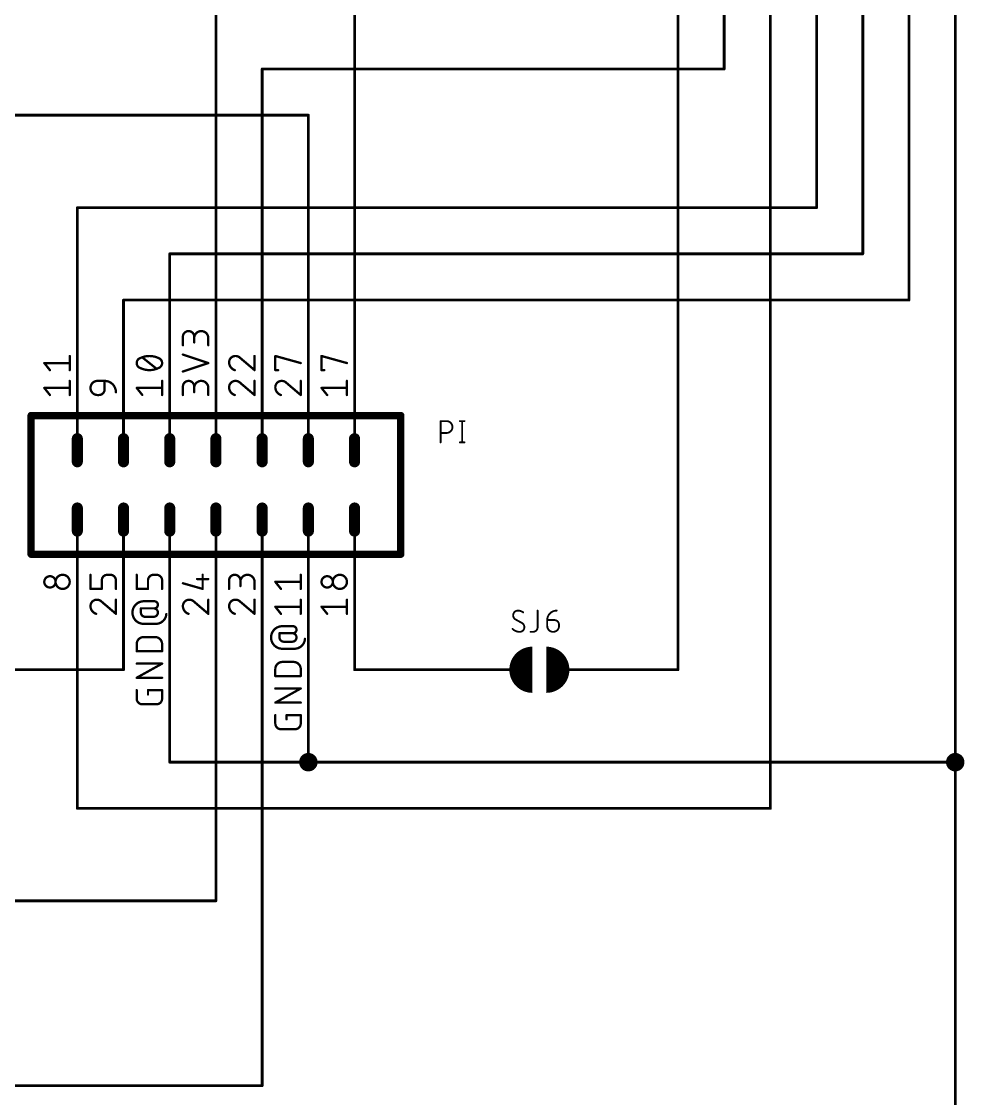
# Model space of a CAD drawing. Extents: x 0 to 264, y 0 to 180.
# Drawn here: x 146.8 to 198.6, y 60.3 to 119.4 of the extents above; entities that cross this region are included whole.
import ezdxf

# ---------------------------------------------------------------- set-up
doc = ezdxf.new("R2010")
doc.units = 0
for name, color, linetype in [('91', 122, 'CONTINUOUS'), ('94', 12, 'CONTINUOUS'), ('95', 251, 'CONTINUOUS')]:
    doc.layers.add(name, color=color, linetype=linetype)

msp = doc.modelspace()

# ---------------------------------------------------------------- linework, layer by layer
at = {"layer": '91', "const_width": 0.1524}
for points in [[(182.88, 152.4), (182.88, 83.82)], [(185.42, 149.86), (185.42, 116.84)], [(187.96, 76.2), (187.96, 147.32)], [(190.5, 109.22), (190.5, 144.78)], [(193.04, 106.68), (193.04, 142.24)], [(195.58, 104.14), (195.58, 139.7)], [(198.12, 137.16), (198.12, 78.74)], [(157.48, 129.54), (157.48, 101.6)], [(165.1, 101.6), (165.1, 121.92)], [(185.42, 116.84), (160.02, 116.84)], [(160.02, 101.6), (160.02, 116.84)], [(162.56, 114.3), (149.86, 114.3)], [(162.56, 101.6), (162.56, 114.3)], [(149.86, 109.22), (190.5, 109.22)], [(149.86, 101.6), (149.86, 109.22)], [(154.94, 106.68), (193.04, 106.68)], [(154.94, 101.6), (154.94, 106.68)], [(152.4, 104.14), (195.58, 104.14)], [(152.4, 101.6), (152.4, 104.14)], [(149.86, 86.36), (149.86, 76.2)], [(152.4, 83.82), (152.4, 86.36)], [(154.94, 86.36), (154.94, 78.74)], [(157.48, 86.36), (157.48, 71.12)], [(160.02, 86.36), (160.02, 60.96)], [(162.56, 86.36), (162.56, 78.74)], [(165.1, 86.36), (165.1, 83.82)], [(139.7, 83.82), (152.4, 83.82)], [(165.1, 83.82), (170.18, 83.82)], [(180.34, 83.82), (182.88, 83.82)], [(154.94, 78.74), (162.56, 78.74)], [(162.56, 78.74), (198.12, 78.74)], [(198.12, 78.74), (198.12, 53.34)], [(149.86, 76.2), (187.96, 76.2)], [(144.78, 71.12), (157.48, 71.12)], [(160.02, 60.96), (142.24, 60.96)]]:
    msp.add_lwpolyline(points, dxfattribs=at)
at = {"layer": '91'}
for points, const_width in [([(160.02, 116.8781, 1), (160.02, 116.8019)], 0.0762), ([(160.0581, 116.84, 1), (159.9819, 116.84)], 0.0762), ([(185.3819, 116.84, 1), (185.4581, 116.84)], 0.0762), ([(185.42, 116.8019, 1), (185.42, 116.8781)], 0.0762), ([(149.86, 114.3381, 1), (149.86, 114.2619)], 0.0762), ([(162.5981, 114.3, 1), (162.5219, 114.3)], 0.0762), ([(162.56, 114.2619, 1), (162.56, 114.3381)], 0.0762), ([(149.86, 109.2581, 1), (149.86, 109.1819)], 0.0762), ([(149.8981, 109.22, 1), (149.8219, 109.22)], 0.0762), ([(190.4619, 109.22, 1), (190.5381, 109.22)], 0.0762), ([(190.5, 109.1819, 1), (190.5, 109.2581)], 0.0762), ([(154.94, 106.7181, 1), (154.94, 106.6419)], 0.0762), ([(154.9781, 106.68, 1), (154.9019, 106.68)], 0.0762), ([(193.0019, 106.68, 1), (193.0781, 106.68)], 0.0762), ([(193.04, 106.6419, 1), (193.04, 106.7181)], 0.0762), ([(152.4, 104.1781, 1), (152.4, 104.1019)], 0.0762), ([(152.4381, 104.14, 1), (152.3619, 104.14)], 0.0762), ([(195.5419, 104.14, 1), (195.6181, 104.14)], 0.0762), ([(195.58, 104.1019, 1), (195.58, 104.1781)], 0.0762), ([(149.8219, 101.6, 1), (149.8981, 101.6)], 0.0762), ([(152.3619, 101.6, 1), (152.4381, 101.6)], 0.0762), ([(154.9019, 101.6, 1), (154.9781, 101.6)], 0.0762), ([(157.4419, 101.6, 1), (157.5181, 101.6)], 0.0762), ([(159.9819, 101.6, 1), (160.0581, 101.6)], 0.0762), ([(162.5219, 101.6, 1), (162.5981, 101.6)], 0.0762), ([(165.0619, 101.6, 1), (165.1381, 101.6)], 0.0762), ([(149.8981, 86.36, 1), (149.8219, 86.36)], 0.0762), ([(152.4381, 86.36, 1), (152.3619, 86.36)], 0.0762), ([(154.9781, 86.36, 1), (154.9019, 86.36)], 0.0762), ([(157.5181, 86.36, 1), (157.4419, 86.36)], 0.0762), ([(160.0581, 86.36, 1), (159.9819, 86.36)], 0.0762), ([(162.5981, 86.36, 1), (162.5219, 86.36)], 0.0762), ([(165.1381, 86.36, 1), (165.0619, 86.36)], 0.0762), ([(152.3619, 83.82, 1), (152.4381, 83.82)], 0.0762), ([(152.4, 83.7819, 1), (152.4, 83.8581)], 0.0762), ([(165.1, 83.8581, 1), (165.1, 83.7819)], 0.0762), ([(165.0619, 83.82, 1), (165.1381, 83.82)], 0.0762), ([(170.18, 83.7819, 1), (170.18, 83.8581)], 0.0762), ([(180.34, 83.8581, 1), (180.34, 83.7819)], 0.0762), ([(182.8419, 83.82, 1), (182.9181, 83.82)], 0.0762), ([(182.88, 83.7819, 1), (182.88, 83.8581)], 0.0762), ([(154.94, 78.7781, 1), (154.94, 78.7019)], 0.0762), ([(154.9019, 78.74, 1), (154.9781, 78.74)], 0.0762), ([(162.56, 78.486, 1), (162.56, 78.994, 1), (162.56, 78.486)], 0.508), ([(162.56, 78.7781, 1), (162.56, 78.7019)], 0.0762), ([(162.5219, 78.74, 1), (162.5981, 78.74)], 0.0762), ([(162.56, 78.7019, 1), (162.56, 78.7781)], 0.0762), ([(198.12, 78.486, 1), (198.12, 78.994, 1), (198.12, 78.486)], 0.508), ([(198.1581, 78.74, 1), (198.0819, 78.74)], 0.0762), ([(198.0819, 78.74, 1), (198.1581, 78.74)], 0.0762), ([(198.12, 78.7019, 1), (198.12, 78.7781)], 0.0762), ([(149.86, 76.2381, 1), (149.86, 76.1619)], 0.0762), ([(149.8219, 76.2, 1), (149.8981, 76.2)], 0.0762), ([(187.9219, 76.2, 1), (187.9981, 76.2)], 0.0762), ([(187.96, 76.1619, 1), (187.96, 76.2381)], 0.0762), ([(157.4419, 71.12, 1), (157.5181, 71.12)], 0.0762), ([(157.48, 71.0819, 1), (157.48, 71.1581)], 0.0762), ([(159.9819, 60.96, 1), (160.0581, 60.96)], 0.0762), ([(160.02, 60.9219, 1), (160.02, 60.9981)], 0.0762)]:
    msp.add_lwpolyline(points, format="xyb", dxfattribs=dict(at, const_width=const_width))
at = {"layer": '94'}
for points, const_width in [([(147.32, 114.3), (146.431, 114.3)], 0.1524), ([(149.86, 114.3), (147.32, 114.3)], 0.1524), ([(149.86, 101.6), (149.86, 96.52)], 0.1524), ([(152.4, 101.6), (152.4, 96.52)], 0.1524), ([(154.94, 101.6), (154.94, 96.52)], 0.1524), ([(157.48, 101.6), (157.48, 96.52)], 0.1524), ([(160.02, 101.6), (160.02, 96.52)], 0.1524), ([(162.56, 101.6), (162.56, 96.52)], 0.1524), ([(165.1, 101.6), (165.1, 96.52)], 0.1524), ([(167.64, 97.79), (147.32, 97.79)], 0.4064), ([(147.32, 90.17), (147.32, 97.79)], 0.4064), ([(167.64, 97.79), (167.64, 90.17)], 0.4064), ([(149.86, 95.25), (149.86, 96.52)], 0.6096), ([(152.4, 95.25), (152.4, 96.52)], 0.6096), ([(154.94, 95.25), (154.94, 96.52)], 0.6096), ([(157.48, 95.25), (157.48, 96.52)], 0.6096), ([(160.02, 95.25), (160.02, 96.52)], 0.6096), ([(162.56, 95.25), (162.56, 96.52)], 0.6096), ([(165.1, 95.25), (165.1, 96.52)], 0.6096), ([(149.86, 92.71), (149.86, 91.44)], 0.6096), ([(152.4, 92.71), (152.4, 91.44)], 0.6096), ([(154.94, 92.71), (154.94, 91.44)], 0.6096), ([(157.48, 92.71), (157.48, 91.44)], 0.6096), ([(160.02, 92.71), (160.02, 91.44)], 0.6096), ([(162.56, 92.71), (162.56, 91.44)], 0.6096), ([(165.1, 92.71), (165.1, 91.44)], 0.6096), ([(149.86, 86.36), (149.86, 91.44)], 0.1524), ([(152.4, 86.36), (152.4, 91.44)], 0.1524), ([(154.94, 86.36), (154.94, 91.44)], 0.1524), ([(157.48, 86.36), (157.48, 91.44)], 0.1524), ([(160.02, 86.36), (160.02, 91.44)], 0.1524), ([(162.56, 86.36), (162.56, 91.44)], 0.1524), ([(165.1, 86.36), (165.1, 91.44)], 0.1524), ([(147.32, 90.17), (167.64, 90.17)], 0.4064), ([(170.18, 83.82), (172.72, 83.82)], 0.1524), ([(172.72, 83.82), (173.609, 83.82)], 0.1524), ([(177.8, 83.82), (176.911, 83.82)], 0.1524), ([(180.34, 83.82), (177.8, 83.82)], 0.1524)]:
    msp.add_lwpolyline(points, dxfattribs=dict(at, const_width=const_width))
for points, const_width in [([(147.32, 114.3381, 1), (147.32, 114.2619)], 0.0762), ([(147.32, 114.2619, 1), (147.32, 114.3381)], 0.0762), ([(149.86, 114.2619, 1), (149.86, 114.3381)], 0.0762), ([(149.8981, 101.6, 1), (149.8219, 101.6)], 0.0762), ([(152.4381, 101.6, 1), (152.3619, 101.6)], 0.0762), ([(154.9781, 101.6, 1), (154.9019, 101.6)], 0.0762), ([(157.5181, 101.6, 1), (157.4419, 101.6)], 0.0762), ([(160.0581, 101.6, 1), (159.9819, 101.6)], 0.0762), ([(162.5981, 101.6, 1), (162.5219, 101.6)], 0.0762), ([(165.1381, 101.6, 1), (165.0619, 101.6)], 0.0762), ([(147.32, 97.8916, 1), (147.32, 97.6884)], 0.2032), ([(147.4216, 97.79, 1), (147.2184, 97.79)], 0.2032), ([(167.7416, 97.79, 1), (167.5384, 97.79)], 0.2032), ([(167.64, 97.6884, 1), (167.64, 97.8916)], 0.2032), ([(150.0124, 96.52, 1), (149.7076, 96.52)], 0.3048), ([(149.8219, 96.52, 1), (149.8981, 96.52)], 0.0762), ([(152.5524, 96.52, 1), (152.2476, 96.52)], 0.3048), ([(152.3619, 96.52, 1), (152.4381, 96.52)], 0.0762), ([(155.0924, 96.52, 1), (154.7876, 96.52)], 0.3048), ([(154.9019, 96.52, 1), (154.9781, 96.52)], 0.0762), ([(157.6324, 96.52, 1), (157.3276, 96.52)], 0.3048), ([(157.4419, 96.52, 1), (157.5181, 96.52)], 0.0762), ([(160.1724, 96.52, 1), (159.8676, 96.52)], 0.3048), ([(159.9819, 96.52, 1), (160.0581, 96.52)], 0.0762), ([(162.7124, 96.52, 1), (162.4076, 96.52)], 0.3048), ([(162.5219, 96.52, 1), (162.5981, 96.52)], 0.0762), ([(165.2524, 96.52, 1), (164.9476, 96.52)], 0.3048), ([(165.0619, 96.52, 1), (165.1381, 96.52)], 0.0762), ([(149.7076, 95.25, 1), (150.0124, 95.25)], 0.3048), ([(152.2476, 95.25, 1), (152.5524, 95.25)], 0.3048), ([(154.7876, 95.25, 1), (155.0924, 95.25)], 0.3048), ([(157.3276, 95.25, 1), (157.6324, 95.25)], 0.3048), ([(159.8676, 95.25, 1), (160.1724, 95.25)], 0.3048), ([(162.4076, 95.25, 1), (162.7124, 95.25)], 0.3048), ([(164.9476, 95.25, 1), (165.2524, 95.25)], 0.3048), ([(150.0124, 92.71, 1), (149.7076, 92.71)], 0.3048), ([(152.5524, 92.71, 1), (152.2476, 92.71)], 0.3048), ([(155.0924, 92.71, 1), (154.7876, 92.71)], 0.3048), ([(157.6324, 92.71, 1), (157.3276, 92.71)], 0.3048), ([(160.1724, 92.71, 1), (159.8676, 92.71)], 0.3048), ([(162.7124, 92.71, 1), (162.4076, 92.71)], 0.3048), ([(165.2524, 92.71, 1), (164.9476, 92.71)], 0.3048), ([(149.7076, 91.44, 1), (150.0124, 91.44)], 0.3048), ([(149.8981, 91.44, 1), (149.8219, 91.44)], 0.0762), ([(152.2476, 91.44, 1), (152.5524, 91.44)], 0.3048), ([(152.4381, 91.44, 1), (152.3619, 91.44)], 0.0762), ([(154.7876, 91.44, 1), (155.0924, 91.44)], 0.3048), ([(154.9781, 91.44, 1), (154.9019, 91.44)], 0.0762), ([(157.3276, 91.44, 1), (157.6324, 91.44)], 0.3048), ([(157.5181, 91.44, 1), (157.4419, 91.44)], 0.0762), ([(159.8676, 91.44, 1), (160.1724, 91.44)], 0.3048), ([(160.0581, 91.44, 1), (159.9819, 91.44)], 0.0762), ([(162.4076, 91.44, 1), (162.7124, 91.44)], 0.3048), ([(162.5981, 91.44, 1), (162.5219, 91.44)], 0.0762), ([(164.9476, 91.44, 1), (165.2524, 91.44)], 0.3048), ([(165.1381, 91.44, 1), (165.0619, 91.44)], 0.0762), ([(147.32, 90.2716, 1), (147.32, 90.0684)], 0.2032), ([(147.2184, 90.17, 1), (147.4216, 90.17)], 0.2032), ([(167.5384, 90.17, 1), (167.7416, 90.17)], 0.2032), ([(167.64, 90.0684, 1), (167.64, 90.2716)], 0.2032), ([(149.8219, 86.36, 1), (149.8981, 86.36)], 0.0762), ([(152.3619, 86.36, 1), (152.4381, 86.36)], 0.0762), ([(154.9019, 86.36, 1), (154.9781, 86.36)], 0.0762), ([(157.4419, 86.36, 1), (157.5181, 86.36)], 0.0762), ([(159.9819, 86.36, 1), (160.0581, 86.36)], 0.0762), ([(162.5219, 86.36, 1), (162.5981, 86.36)], 0.0762), ([(165.0619, 86.36, 1), (165.1381, 86.36)], 0.0762), ([(174.879, 84.455, 1), (174.879, 83.185)], 1.27), ([(175.641, 83.185, 1), (175.641, 84.455)], 1.27), ([(170.18, 83.8581, 1), (170.18, 83.7819)], 0.0762), ([(172.72, 83.8581, 1), (172.72, 83.7819)], 0.0762), ([(172.72, 83.7819, 1), (172.72, 83.8581)], 0.0762), ([(173.609, 83.7819, 1), (173.609, 83.8581)], 0.0762), ([(176.911, 83.8581, 1), (176.911, 83.7819)], 0.0762), ([(177.8, 83.8581, 1), (177.8, 83.7819)], 0.0762), ([(177.8, 83.7819, 1), (177.8, 83.8581)], 0.0762), ([(180.34, 83.7819, 1), (180.34, 83.8581)], 0.0762)]:
    msp.add_lwpolyline(points, format="xyb", dxfattribs=dict(at, const_width=const_width))
at = {"layer": '95'}
for points, const_width in [([(156.2848, 102.1237, 1), (155.6639, 102.1237)], 0.127), ([(157.0609, 102.0461, 1), (156.2848, 102.0461)], 0.127), ([(155.6957, 102.1237, 1), (155.6322, 102.1237)], 0.0635), ([(155.6322, 102.1237, 1), (155.6957, 102.1237)], 0.0635), ([(156.3165, 102.1237, 1), (156.253, 102.1237)], 0.0635), ([(156.253, 102.1237, 1), (156.3165, 102.1237)], 0.0635), ([(156.253, 102.0461, 1), (156.3165, 102.0461)], 0.0635), ([(156.253, 101.8132, 1), (156.3165, 101.8132)], 0.0635), ([(157.0926, 102.0461, 1), (157.0292, 102.0461)], 0.0635), ([(157.0292, 102.0461, 1), (157.0926, 102.0461)], 0.0635), ([(155.6322, 101.658, 1), (155.6957, 101.658)], 0.0635), ([(157.0292, 101.658, 1), (157.0926, 101.658)], 0.0635), ([(148.0439, 100.709, 1), (148.0439, 100.6455)], 0.0635), ([(148.0687, 100.697, 1), (148.0191, 100.6574)], 0.0635), ([(149.4726, 101.0653, 1), (149.4092, 101.0653)], 0.0635), ([(149.4409, 100.6455, 1), (149.4409, 100.709)], 0.0635), ([(153.3179, 100.9488, 0.3205), (153.1239, 100.6772)], 0.127), ([(153.1239, 100.6772, 0.3205), (153.3179, 100.4056)], 0.127), ([(153.1557, 100.6772, 1), (153.0922, 100.6772)], 0.0635), ([(153.0922, 100.6772, 1), (153.1557, 100.6772)], 0.0635), ([(153.8224, 101.0653, 0.1139), (153.3179, 100.9488)], 0.127), ([(153.304, 100.9774, 1), (153.3318, 100.9203)], 0.0635), ([(153.3282, 100.9188, 1), (153.3076, 100.9789)], 0.0635), ([(153.4542, 101.0124, 1), (153.4145, 100.9629)], 0.0635), ([(154.3269, 100.9488, 0.1139), (153.8224, 101.0653)], 0.127), ([(153.8224, 101.097, 1), (153.8224, 101.0335)], 0.0635), ([(153.8224, 101.0335, 1), (153.8224, 101.097)], 0.0635), ([(154.3372, 100.9789, 1), (154.3166, 100.9188)], 0.0635), ([(154.5209, 100.6772, 0.3205), (154.3269, 100.9488)], 0.127), ([(154.3269, 100.4056, 0.3205), (154.5209, 100.6772)], 0.127), ([(154.313, 100.9203, 1), (154.3408, 100.9774)], 0.0635), ([(154.5526, 100.6772, 1), (154.4892, 100.6772)], 0.0635), ([(154.4892, 100.6772, 1), (154.5526, 100.6772)], 0.0635), ([(155.6739, 101.173, 1), (155.6539, 101.1128)], 0.0635), ([(157.0709, 100.6471, 1), (157.0509, 100.7073)], 0.0635), ([(157.0509, 100.6471, 1), (157.0709, 100.7073)], 0.0635), ([(158.5532, 101.0653, 0.4142), (158.2039, 100.716)], 0.127), ([(158.2039, 100.716, 0.3252), (158.5143, 100.2892)], 0.127), ([(158.2356, 100.716, 1), (158.1722, 100.716)], 0.0635), ([(158.1722, 100.716, 1), (158.2356, 100.716)], 0.0635), ([(158.5531, 101.097, 1), (158.5532, 101.0335)], 0.0635), ([(158.8248, 100.9488, 0.2053), (158.5532, 101.0653)], 0.127), ([(158.5532, 101.0335, 1), (158.5532, 101.097)], 0.0635), ([(158.8454, 100.973, 1), (158.8042, 100.9247)], 0.0635), ([(158.8018, 100.927, 1), (158.8478, 100.9707)], 0.0635), ([(159.6326, 101.0653, 1), (159.5692, 101.0653)], 0.0635), ([(160.7524, 101.0959, 1), (160.7354, 101.0347)], 0.0635), ([(160.7756, 101.0653, 1), (160.7122, 101.0653)], 0.0635), ([(162.1324, 100.6466, 1), (162.1494, 100.7078)], 0.0635), ([(163.2924, 101.0959, 1), (163.2754, 101.0347)], 0.0635), ([(163.3157, 101.0653, 1), (163.2522, 101.0653)], 0.0635), ([(164.6724, 100.6466, 1), (164.6894, 100.7078)], 0.0635), ([(148.3296, 100.2693, 1), (148.3791, 100.309)], 0.0635), ([(149.4092, 100.2892, 1), (149.4726, 100.2892)], 0.0635), ([(153.3179, 100.4056, 0.1139), (153.8224, 100.2892)], 0.127), ([(153.3318, 100.4341, 1), (153.304, 100.377)], 0.0635), ([(153.3076, 100.3755, 1), (153.3282, 100.4356)], 0.0635), ([(153.8224, 100.2892, 0.1139), (154.3269, 100.4056)], 0.127), ([(153.8224, 100.3209, 1), (153.8224, 100.2574)], 0.0635), ([(153.8224, 100.2574, 1), (153.8224, 100.3209)], 0.0635), ([(154.1906, 100.342, 1), (154.2303, 100.3916)], 0.0635), ([(154.3166, 100.4356, 1), (154.3372, 100.3755)], 0.0635), ([(154.3408, 100.377, 1), (154.313, 100.4341)], 0.0635), ([(155.6539, 100.2417, 1), (155.6739, 100.1814)], 0.0635), ([(158.5046, 100.2589, 1), (158.5241, 100.3194)], 0.0635), ([(159.5692, 100.2892, 1), (159.6326, 100.2892)], 0.0635), ([(159.5803, 100.265, 1), (159.6215, 100.3133)], 0.0635), ([(160.7439, 100.3209, 1), (160.7439, 100.2574)], 0.0635), ([(160.7122, 100.2892, 1), (160.7756, 100.2892)], 0.0635), ([(160.8991, 100.2574, 1), (160.8991, 100.3209)], 0.0635), ([(163.2839, 100.3209, 1), (163.2839, 100.2574)], 0.0635), ([(163.2522, 100.2892, 1), (163.3157, 100.2892)], 0.0635), ([(163.4391, 100.2574, 1), (163.4391, 100.3209)], 0.0635), ([(149.4726, 99.6964, 1), (149.4092, 99.6964)], 0.0635), ([(150.972, 99.6964, 1), (150.972, 98.9203)], 0.127), ([(150.972, 99.7282, 1), (150.972, 99.6647)], 0.0635), ([(150.972, 99.6647, 1), (150.972, 99.7282)], 0.0635), ([(151.36, 99.7282, 1), (151.36, 99.6647)], 0.0635), ([(151.9809, 99.0755, 0.4142), (151.36, 99.6964)], 0.127), ([(151.3918, 99.6964, 1), (151.3283, 99.6964)], 0.0635), ([(151.36, 99.6647, 1), (151.36, 99.7282)], 0.0635), ([(154.5526, 99.6964, 1), (154.4892, 99.6964)], 0.0635), ([(156.2848, 99.386, 1), (155.6639, 99.386)], 0.127), ([(155.6957, 99.386, 1), (155.6322, 99.386)], 0.0635), ([(156.3165, 99.386, 1), (156.253, 99.386)], 0.0635), ([(157.0609, 99.3084, 1), (156.2848, 99.3084)], 0.127), ([(158.5532, 99.6964, 0.4142), (158.2039, 99.3472)], 0.127), ([(158.5531, 99.7282, 1), (158.5532, 99.6647)], 0.0635), ([(158.8248, 99.58, 0.2053), (158.5532, 99.6964)], 0.127), ([(158.5532, 99.6647, 1), (158.5532, 99.7282)], 0.0635), ([(158.8454, 99.6042, 1), (158.8042, 99.5558)], 0.0635), ([(158.8018, 99.5581, 1), (158.8478, 99.6019)], 0.0635), ([(159.6326, 99.6964, 1), (159.5692, 99.6964)], 0.0635), ([(161.0932, 99.6964, 0.4142), (160.7439, 99.3472)], 0.127), ([(161.0931, 99.7282, 1), (161.0932, 99.6647)], 0.0635), ([(161.3648, 99.58, 0.2053), (161.0932, 99.6964)], 0.127), ([(161.0932, 99.6647, 1), (161.0932, 99.7282)], 0.0635), ([(161.3854, 99.6042, 1), (161.3442, 99.5558)], 0.0635), ([(161.3418, 99.5581, 1), (161.3878, 99.6019)], 0.0635), ([(162.1727, 99.6964, 1), (162.1092, 99.6964)], 0.0635), ([(164.7126, 99.6964, 1), (164.6492, 99.6964)], 0.0635), ([(148.0687, 99.3282, 1), (148.0191, 99.2885)], 0.0635), ([(148.0439, 99.3401, 1), (148.0439, 99.2766)], 0.0635), ([(148.3296, 98.9005, 1), (148.3791, 98.9401)], 0.0635), ([(149.4092, 98.9203, 1), (149.4726, 98.9203)], 0.0635), ([(149.4409, 99.2766, 1), (149.4409, 99.3401)], 0.0635), ([(150.972, 98.9521, 1), (150.972, 98.8886)], 0.0635), ([(150.972, 98.8886, 1), (150.972, 98.9521)], 0.0635), ([(151.0496, 98.9203, 0.4142), (151.36, 99.2307)], 0.127), ([(151.0496, 98.9521, 1), (151.0496, 98.8886)], 0.0635), ([(151.0496, 98.8886, 1), (151.0496, 98.9521)], 0.0635), ([(151.3918, 99.2307, 1), (151.3283, 99.2307)], 0.0635), ([(151.3283, 99.2307, 1), (151.3918, 99.2307)], 0.0635), ([(151.9492, 99.0755, 1), (152.0127, 99.0755)], 0.0635), ([(153.1487, 99.3282, 1), (153.0991, 99.2885)], 0.0635), ([(153.1239, 99.3401, 1), (153.1239, 99.2766)], 0.0635), ([(153.4096, 98.9005, 1), (153.4591, 98.9401)], 0.0635), ([(154.4892, 98.9203, 1), (154.5526, 98.9203)], 0.0635), ([(154.5209, 99.2766, 1), (154.5209, 99.3401)], 0.0635), ([(155.6322, 99.386, 1), (155.6957, 99.386)], 0.0635), ([(155.6322, 98.9203, 1), (155.6957, 98.9203)], 0.0635), ([(156.253, 99.386, 1), (156.3165, 99.386)], 0.0635), ([(156.253, 99.3084, 1), (156.3165, 99.3084)], 0.0635), ([(156.253, 99.0755, 1), (156.3165, 99.0755)], 0.0635), ([(157.0926, 99.3084, 1), (157.0292, 99.3084)], 0.0635), ([(157.0292, 99.3084, 1), (157.0926, 99.3084)], 0.0635), ([(157.0292, 98.9203, 1), (157.0926, 98.9203)], 0.0635), ([(158.2039, 99.3472, 0.3252), (158.5143, 98.9203)], 0.127), ([(158.2356, 99.3472, 1), (158.1722, 99.3472)], 0.0635), ([(158.1722, 99.3472, 1), (158.2356, 99.3472)], 0.0635), ([(158.5046, 98.8901, 1), (158.5241, 98.9505)], 0.0635), ([(159.5692, 98.9203, 1), (159.6326, 98.9203)], 0.0635), ([(159.5803, 98.8961, 1), (159.6215, 98.9445)], 0.0635), ([(160.7439, 99.3472, 0.3252), (161.0543, 98.9203)], 0.127), ([(160.7756, 99.3472, 1), (160.7122, 99.3472)], 0.0635), ([(160.7122, 99.3472, 1), (160.7756, 99.3472)], 0.0635), ([(161.0446, 98.8901, 1), (161.0641, 98.9505)], 0.0635), ([(162.1092, 98.9203, 1), (162.1727, 98.9203)], 0.0635), ([(162.1203, 98.8961, 1), (162.1615, 98.9445)], 0.0635), ([(163.3087, 99.3282, 1), (163.2591, 99.2885)], 0.0635), ([(163.2839, 99.3401, 1), (163.2839, 99.2766)], 0.0635), ([(163.5696, 98.9005, 1), (163.6191, 98.9401)], 0.0635), ([(164.6492, 98.9203, 1), (164.7126, 98.9203)], 0.0635), ([(164.6809, 99.2766, 1), (164.6809, 99.3401)], 0.0635), ([(169.8569, 97.4852, 1), (169.8061, 97.4852)], 0.0508), ([(169.8315, 97.5106, 1), (169.8315, 97.4598)], 0.0508), ([(170.156, 96.8361, 1), (170.156, 97.4852)], 0.1016), ([(170.156, 97.5106, 1), (170.156, 97.4598)], 0.0508), ([(170.156, 97.4598, 1), (170.156, 97.5106)], 0.0508), ([(170.8856, 97.5106, 1), (170.8856, 97.4598)], 0.0508), ([(171.0408, 97.4852, 1), (170.99, 97.4852)], 0.0508), ([(171.1452, 97.4598, 1), (171.1452, 97.5106)], 0.0508), ([(169.8315, 96.8615, 1), (169.8315, 96.8107)], 0.0508), ([(170.156, 96.8615, 1), (170.156, 96.8107)], 0.0508), ([(170.156, 96.8107, 1), (170.156, 96.8615)], 0.0508), ([(169.8061, 96.3168, 1), (169.8569, 96.3168)], 0.0508), ([(170.8856, 96.3422, 1), (170.8856, 96.2914)], 0.0508), ([(170.99, 96.3168, 1), (171.0408, 96.3168)], 0.0508), ([(171.1452, 96.2914, 1), (171.1452, 96.3422)], 0.0508), ([(148.3543, 88.9621, 1), (148.3543, 88.3412)], 0.127), ([(148.3543, 88.3412, 1), (148.3543, 88.9621)], 0.127), ([(148.3543, 88.9938, 1), (148.3543, 88.9303)], 0.0635), ([(148.3543, 88.9303, 1), (148.3543, 88.9938)], 0.0635), ([(149.0528, 89.0397, 1), (149.0528, 88.2636)], 0.127), ([(149.0528, 89.0715, 1), (149.0528, 89.008)], 0.0635), ([(149.0528, 88.2636, 1), (149.0528, 89.0397)], 0.127), ([(149.0528, 89.0079, 1), (149.0528, 89.0714)], 0.0635), ([(150.6156, 89.0397, 1), (150.5522, 89.0397)], 0.0635), ([(151.5152, 89.0397, 0.4142), (151.2048, 88.7293)], 0.127), ([(151.2365, 88.7293, 1), (151.173, 88.7293)], 0.0635), ([(151.5152, 89.0715, 1), (151.5152, 89.008)], 0.0635), ([(151.5152, 89.008, 1), (151.5152, 89.0715)], 0.0635), ([(151.6705, 89.0715, 1), (151.6705, 89.008)], 0.0635), ([(151.9809, 88.7293, 0.4142), (151.6705, 89.0397)], 0.127), ([(151.6705, 89.008, 1), (151.6705, 89.0715)], 0.0635), ([(152.0127, 88.7293, 1), (151.9492, 88.7293)], 0.0635), ([(153.1557, 89.0397, 1), (153.0922, 89.0397)], 0.0635), ([(154.0552, 89.0397, 0.4142), (153.7448, 88.7293)], 0.127), ([(153.7765, 88.7293, 1), (153.713, 88.7293)], 0.0635), ([(154.0552, 89.0715, 1), (154.0552, 89.008)], 0.0635), ([(154.0552, 89.008, 1), (154.0552, 89.0715)], 0.0635), ([(154.2105, 89.0715, 1), (154.2105, 89.008)], 0.0635), ([(154.5209, 88.7293, 0.4142), (154.2105, 89.0397)], 0.127), ([(154.2105, 89.008, 1), (154.2105, 89.0715)], 0.0635), ([(154.5526, 88.7293, 1), (154.4892, 88.7293)], 0.0635), ([(156.44, 88.8386, 1), (156.44, 88.7751)], 0.0635), ([(156.7822, 89.0397, 1), (156.7187, 89.0397)], 0.0635), ([(157.0609, 88.7751, 1), (157.0609, 88.8386)], 0.0635), ([(158.8248, 88.7293, 1), (158.2039, 88.7293)], 0.127), ([(158.2356, 88.7293, 1), (158.1722, 88.7293)], 0.0635), ([(159.6009, 88.6516, 1), (158.8248, 88.6516)], 0.127), ([(158.8565, 88.7293, 1), (158.793, 88.7293)], 0.0635), ([(162.1727, 89.0397, 1), (162.1092, 89.0397)], 0.0635), ([(163.5943, 88.9621, 1), (163.5943, 88.3412)], 0.127), ([(163.5943, 88.3412, 1), (163.5943, 88.9621)], 0.127), ([(163.5943, 88.9938, 1), (163.5943, 88.9303)], 0.0635), ([(163.5943, 88.9303, 1), (163.5943, 88.9938)], 0.0635), ([(164.2928, 89.0397, 1), (164.2928, 88.2636)], 0.127), ([(164.2928, 89.0715, 1), (164.2928, 89.008)], 0.0635), ([(164.2928, 88.2636, 1), (164.2928, 89.0397)], 0.127), ([(164.2928, 89.0079, 1), (164.2928, 89.0714)], 0.0635), ([(148.3543, 88.3729, 1), (148.3543, 88.3094)], 0.0635), ([(148.3543, 88.3094, 1), (148.3543, 88.373)], 0.0635), ([(149.0528, 88.2953, 1), (149.0528, 88.2318)], 0.0635), ([(149.0528, 88.2318, 1), (149.0528, 88.2953)], 0.0635), ([(150.5839, 88.2953, 1), (150.5839, 88.2318)], 0.0635), ([(150.5522, 88.2636, 1), (150.6156, 88.2636)], 0.0635), ([(151.173, 88.7293, 1), (151.2365, 88.7293)], 0.0635), ([(151.173, 88.2636, 1), (151.2365, 88.2636)], 0.0635), ([(151.2048, 88.2318, 1), (151.2048, 88.2953)], 0.0635), ([(151.9492, 88.7293, 1), (152.0127, 88.7293)], 0.0635), ([(151.9492, 88.2636, 1), (152.0127, 88.2636)], 0.0635), ([(153.1239, 88.2953, 1), (153.1239, 88.2318)], 0.0635), ([(153.0922, 88.2636, 1), (153.1557, 88.2636)], 0.0635), ([(153.713, 88.7293, 1), (153.7765, 88.7293)], 0.0635), ([(153.713, 88.2636, 1), (153.7765, 88.2636)], 0.0635), ([(153.7448, 88.2318, 1), (153.7448, 88.2953)], 0.0635), ([(154.4892, 88.7293, 1), (154.5526, 88.7293)], 0.0635), ([(154.4892, 88.2636, 1), (154.5526, 88.2636)], 0.0635), ([(155.6726, 88.6046, 1), (155.6552, 88.5435)], 0.0635), ([(156.7187, 88.2636, 1), (156.7822, 88.2636)], 0.0635), ([(156.7417, 88.2331, 1), (156.7592, 88.2941)], 0.0635), ([(158.1722, 88.7293, 1), (158.2356, 88.7293)], 0.0635), ([(158.1722, 88.2636, 1), (158.2356, 88.2636)], 0.0635), ([(158.793, 88.7293, 1), (158.8565, 88.7293)], 0.0635), ([(158.793, 88.6516, 1), (158.8565, 88.6516)], 0.0635), ([(158.793, 88.4188, 1), (158.8565, 88.4188)], 0.0635), ([(159.6326, 88.6516, 1), (159.5692, 88.6516)], 0.0635), ([(159.5692, 88.6516, 1), (159.6326, 88.6516)], 0.0635), ([(159.5692, 88.2636, 1), (159.6326, 88.2636)], 0.0635), ([(160.7687, 88.6715, 1), (160.7191, 88.6318)], 0.0635), ([(160.7439, 88.6834, 1), (160.7439, 88.6199)], 0.0635), ([(161.0296, 88.2438, 1), (161.0791, 88.2834)], 0.0635), ([(162.1092, 88.2636, 1), (162.1727, 88.2636)], 0.0635), ([(162.1409, 88.6199, 1), (162.1409, 88.6834)], 0.0635), ([(163.5943, 88.3729, 1), (163.5943, 88.3094)], 0.0635), ([(163.5943, 88.3094, 1), (163.5943, 88.373)], 0.0635), ([(164.2928, 88.2953, 1), (164.2928, 88.2318)], 0.0635), ([(164.2928, 88.2318, 1), (164.2928, 88.2953)], 0.0635), ([(150.9332, 87.6708, 0.4142), (150.5839, 87.3216)], 0.127), ([(150.9331, 87.7026, 1), (150.9332, 87.6391)], 0.0635), ([(151.2048, 87.5544, 0.2053), (150.9332, 87.6708)], 0.127), ([(150.9332, 87.6391, 1), (150.9332, 87.7026)], 0.0635), ([(151.2254, 87.5786, 1), (151.1842, 87.5302)], 0.0635), ([(151.1818, 87.5325, 1), (151.2278, 87.5763)], 0.0635), ([(152.0127, 87.6708, 1), (151.9492, 87.6708)], 0.0635), ([(153.512, 87.5843, 1), (153.512, 86.3425)], 0.127), ([(153.512, 87.616, 1), (153.512, 87.5525)], 0.0635), ([(153.512, 87.5525, 1), (153.512, 87.616)], 0.0635), ([(154.094, 87.1962, 1), (154.094, 87.5843)], 0.127), ([(154.094, 87.616, 1), (154.094, 87.5525)], 0.0635), ([(154.094, 87.5525, 1), (154.094, 87.616)], 0.0635), ([(156.0131, 87.6708, 0.4142), (155.6639, 87.3216)], 0.127), ([(156.0131, 87.7026, 1), (156.0132, 87.6391)], 0.0635), ([(156.2848, 87.5544, 0.2053), (156.0131, 87.6708)], 0.127), ([(156.0131, 87.6391, 1), (156.0131, 87.7026)], 0.0635), ([(156.3054, 87.5786, 1), (156.2642, 87.5302)], 0.0635), ([(156.2618, 87.5325, 1), (156.3078, 87.5763)], 0.0635), ([(157.0926, 87.6708, 1), (157.0292, 87.6708)], 0.0635), ([(158.5532, 87.6708, 0.4142), (158.2039, 87.3216)], 0.127), ([(158.5531, 87.7026, 1), (158.5532, 87.6391)], 0.0635), ([(158.8248, 87.5544, 0.2053), (158.5532, 87.6708)], 0.127), ([(158.5532, 87.6391, 1), (158.5532, 87.7026)], 0.0635), ([(158.8454, 87.5786, 1), (158.8042, 87.5302)], 0.0635), ([(158.8018, 87.5325, 1), (158.8478, 87.5763)], 0.0635), ([(159.6326, 87.6708, 1), (159.5692, 87.6708)], 0.0635), ([(162.1727, 87.6708, 1), (162.1092, 87.6708)], 0.0635), ([(164.7126, 87.6708, 1), (164.6492, 87.6708)], 0.0635), ([(150.5839, 87.3216, 0.3252), (150.8943, 86.8947)], 0.127), ([(150.6156, 87.3216, 1), (150.5522, 87.3216)], 0.0635), ([(150.5522, 87.3216, 1), (150.6156, 87.3216)], 0.0635), ([(153.3567, 87.228, 1), (153.3567, 87.1645)], 0.0635), ([(153.3567, 86.9634, 0.4142), (153.5896, 86.7306)], 0.127), ([(153.3885, 87.1962, 1), (153.325, 87.1962)], 0.0635), ([(153.3885, 86.9634, 1), (153.325, 86.9634)], 0.0635), ([(154.0552, 86.7306, 1), (154.0552, 87.1962)], 0.127), ([(154.0552, 87.228, 1), (154.0552, 87.1645)], 0.0635), ([(154.094, 87.228, 1), (154.094, 87.1645)], 0.0635), ([(154.094, 87.1645, 1), (154.094, 87.228)], 0.0635), ([(155.6639, 87.3216, 0.3252), (155.9743, 86.8947)], 0.127), ([(155.6956, 87.3216, 1), (155.6322, 87.3216)], 0.0635), ([(155.6322, 87.3216, 1), (155.6957, 87.3216)], 0.0635), ([(158.2039, 87.3216, 0.3252), (158.5143, 86.8947)], 0.127), ([(158.2356, 87.3216, 1), (158.1722, 87.3216)], 0.0635), ([(158.1722, 87.3216, 1), (158.2356, 87.3216)], 0.0635), ([(160.7687, 87.3026, 1), (160.7191, 87.263)], 0.0635), ([(160.7439, 87.3145, 1), (160.7439, 87.251)], 0.0635), ([(162.1409, 87.251, 1), (162.1409, 87.3145)], 0.0635), ([(163.3087, 87.3026, 1), (163.2591, 87.263)], 0.0635), ([(163.2839, 87.3145, 1), (163.2839, 87.251)], 0.0635), ([(164.6809, 87.251, 1), (164.6809, 87.3145)], 0.0635), ([(174.0789, 87.0712, 0.4142), (173.8193, 86.8116)], 0.1016), ([(174.371, 86.9738, 0.1623), (174.0789, 87.0712)], 0.1016), ([(174.0789, 87.0966, 1), (174.0789, 87.0458)], 0.0508), ([(174.0789, 87.0458, 1), (174.0789, 87.0966)], 0.0508), ([(174.3558, 86.9535, 1), (174.3862, 86.9942)], 0.0508), ([(175.1899, 87.0712, 1), (175.1391, 87.0712)], 0.0508), ([(176.2111, 87.0712, 0.4142), (175.6918, 86.5519)], 0.1016), ([(176.2111, 87.0458, 1), (176.2111, 87.0966)], 0.0508), ([(150.8846, 86.8645, 1), (150.9041, 86.9249)], 0.0635), ([(151.9492, 86.8947, 1), (152.0127, 86.8947)], 0.0635), ([(151.9603, 86.8705, 1), (152.0015, 86.9189)], 0.0635), ([(153.325, 86.9634, 1), (153.3885, 86.9634)], 0.0635), ([(153.5896, 86.7623, 1), (153.5896, 86.6988)], 0.0635), ([(153.5896, 86.6988, 1), (153.5896, 86.7623)], 0.0635), ([(154.0552, 86.7623, 1), (154.0552, 86.6988)], 0.0635), ([(154.0552, 86.6988, 1), (154.0552, 86.7623)], 0.0635), ([(154.1716, 86.3425, 0.3942), (154.7537, 86.8858)], 0.127), ([(154.7854, 86.8836, 1), (154.7221, 86.888)], 0.0635), ([(155.9646, 86.8645, 1), (155.9841, 86.9249)], 0.0635), ([(157.0292, 86.8947, 1), (157.0926, 86.8947)], 0.0635), ([(157.0403, 86.8705, 1), (157.0815, 86.9189)], 0.0635), ([(158.5046, 86.8645, 1), (158.5241, 86.9249)], 0.0635), ([(159.5692, 86.8947, 1), (159.6326, 86.8947)], 0.0635), ([(159.5803, 86.8705, 1), (159.6215, 86.9189)], 0.0635), ([(161.0296, 86.8749, 1), (161.0791, 86.9146)], 0.0635), ([(162.1092, 86.8947, 1), (162.1727, 86.8947)], 0.0635), ([(163.5696, 86.8749, 1), (163.6191, 86.9146)], 0.0635), ([(164.6492, 86.8947, 1), (164.7126, 86.8947)], 0.0635), ([(173.8193, 86.8116, 0.2656), (173.9491, 86.5844)], 0.1016), ([(173.8447, 86.8116, 1), (173.7939, 86.8116)], 0.0508), ([(173.7939, 86.8116, 1), (173.8447, 86.8116)], 0.0508), ([(173.9612, 86.6067, 1), (173.9369, 86.5621)], 0.0508), ([(173.9362, 86.5625, 1), (173.962, 86.6062)], 0.0508), ([(174.4359, 86.1624, 0.2656), (174.3061, 86.3896)], 0.1016), ([(174.319, 86.4115, 1), (174.2932, 86.3677)], 0.0508), ([(174.2939, 86.3673, 1), (174.3183, 86.4119)], 0.0508), ([(175.6918, 86.5773, 1), (175.6918, 86.5265)], 0.0508), ([(175.7172, 86.5519, 1), (175.6664, 86.5519)], 0.0508), ([(175.6664, 86.5519, 1), (175.7172, 86.5519)], 0.0508), ([(176.3409, 86.2923, 0.4142), (176.0813, 86.5519)], 0.1016), ([(176.0813, 86.5773, 1), (176.0813, 86.5265)], 0.0508), ([(176.0813, 86.5265, 1), (176.0813, 86.5773)], 0.0508), ([(153.512, 86.3743, 1), (153.512, 86.3108)], 0.0635), ([(153.512, 86.3108, 1), (153.512, 86.3743)], 0.0635), ([(154.1716, 86.3743, 1), (154.1717, 86.3108)], 0.0635), ([(154.1716, 86.3108, 1), (154.1716, 86.3743)], 0.0635), ([(161.132, 86.2154, 1), (161.132, 84.9737)], 0.127), ([(160.9767, 85.8591, 1), (160.9767, 85.7956)], 0.0635), ([(161.0085, 85.8274, 1), (160.945, 85.8274)], 0.0635), ([(161.132, 86.2472, 1), (161.132, 86.1837)], 0.0635), ([(161.132, 86.1837, 1), (161.132, 86.2472)], 0.0635), ([(161.6752, 85.3617, 1), (161.6752, 85.8274)], 0.127), ([(161.6752, 85.8591, 1), (161.6752, 85.7956)], 0.0635), ([(161.714, 86.2472, 1), (161.714, 86.1837)], 0.0635), ([(161.714, 85.8274, 1), (161.714, 86.2154)], 0.127), ([(161.714, 85.8591, 1), (161.714, 85.7956)], 0.0635), ([(161.714, 86.1837, 1), (161.714, 86.2472)], 0.0635), ([(161.714, 85.7956, 1), (161.714, 85.8591)], 0.0635), ([(173.7868, 86.0651, 0.2), (174.1763, 85.9028)], 0.1016), ([(173.8048, 86.083, 1), (173.7688, 86.0472)], 0.0508), ([(174.1763, 85.9028, 0.4142), (174.4359, 86.1624)], 0.1016), ([(174.1763, 85.9282, 1), (174.1763, 85.8774)], 0.0508), ([(174.1763, 85.8774, 1), (174.1763, 85.9282)], 0.0508), ([(174.4613, 86.1624, 1), (174.4105, 86.1624)], 0.0508), ([(174.4105, 86.1624, 1), (174.4613, 86.1624)], 0.0508), ([(174.775, 85.9282, 1), (174.775, 85.8774)], 0.0508), ([(174.9048, 85.9028, 0.4142), (175.1645, 86.1624)], 0.1016), ([(174.9048, 85.9282, 1), (174.9048, 85.8774)], 0.0508), ([(174.9048, 85.8774, 1), (174.9048, 85.9282)], 0.0508), ([(175.1899, 86.1624, 1), (175.1391, 86.1624)], 0.0508), ([(175.1391, 86.1624, 1), (175.1899, 86.1624)], 0.0508), ([(175.6918, 86.2274, 1), (176.3409, 86.2274)], 0.1016), ([(175.7172, 86.2274, 1), (175.6664, 86.2274)], 0.0508), ([(175.6664, 86.2274, 1), (175.7172, 86.2274)], 0.0508), ([(176.3663, 86.2923, 1), (176.3155, 86.2923)], 0.0508), ([(176.3155, 86.2923, 1), (176.3663, 86.2923)], 0.0508), ([(176.3663, 86.2274, 1), (176.3155, 86.2274)], 0.0508), ([(176.3155, 86.2274, 1), (176.3663, 86.2274)], 0.0508), ([(153.512, 85.6176, 0.4142), (153.1239, 85.2295)], 0.127), ([(153.1557, 85.2295, 1), (153.0922, 85.2295)], 0.0635), ([(153.0922, 85.2295, 1), (153.1557, 85.2295)], 0.0635), ([(153.512, 85.6493, 1), (153.512, 85.5858)], 0.0635), ([(153.512, 85.5858, 1), (153.512, 85.6493)], 0.0635), ([(154.5209, 85.2295, 0.4142), (154.1328, 85.6176)], 0.127), ([(154.1328, 85.6493, 1), (154.1328, 85.5858)], 0.0635), ([(154.1328, 85.5858, 1), (154.1328, 85.6493)], 0.0635), ([(154.5526, 85.2295, 1), (154.4892, 85.2295)], 0.0635), ([(154.4892, 85.2295, 1), (154.5526, 85.2295)], 0.0635), ([(160.9767, 85.5945, 0.4142), (161.2096, 85.3617)], 0.127), ([(161.0085, 85.5945, 1), (160.945, 85.5945)], 0.0635), ([(160.945, 85.5945, 1), (161.0085, 85.5945)], 0.0635), ([(161.2096, 85.3935, 1), (161.2096, 85.33)], 0.0635), ([(161.2096, 85.33, 1), (161.2096, 85.3935)], 0.0635), ([(161.6752, 85.3935, 1), (161.6752, 85.33)], 0.0635), ([(161.6752, 85.33, 1), (161.6752, 85.3935)], 0.0635), ([(161.7917, 84.9737, 0.3942), (162.3737, 85.5169)], 0.127), ([(162.4054, 85.5147, 1), (162.3421, 85.5191)], 0.0635), ([(153.1239, 84.8732, 1), (153.1239, 84.8097)], 0.0635), ([(153.0922, 84.8415, 1), (153.1557, 84.8415)], 0.0635), ([(154.4892, 84.8415, 1), (154.5526, 84.8415)], 0.0635), ([(154.5209, 84.8097, 1), (154.5209, 84.8732)], 0.0635), ([(161.132, 85.0054, 1), (161.132, 84.9419)], 0.0635), ([(161.132, 84.9419, 1), (161.132, 85.0054)], 0.0635), ([(161.7916, 85.0054, 1), (161.7917, 84.9419)], 0.0635), ([(161.7917, 84.9419, 1), (161.7917, 85.0054)], 0.0635), ([(153.1239, 84.1892, 1), (153.1239, 84.1257)], 0.0635), ([(154.5363, 84.1297, 1), (154.5055, 84.1852)], 0.0635), ([(154.5209, 84.1257, 1), (154.5209, 84.1892)], 0.0635), ([(161.132, 84.2487, 0.4142), (160.7439, 83.8607)], 0.127), ([(161.132, 84.2805, 1), (161.132, 84.217)], 0.0635), ([(161.132, 84.217, 1), (161.132, 84.2805)], 0.0635), ([(161.7528, 84.2805, 1), (161.7528, 84.217)], 0.0635), ([(162.1409, 83.8607, 0.4142), (161.7528, 84.2487)], 0.127), ([(161.7528, 84.217, 1), (161.7528, 84.2805)], 0.0635), ([(160.7439, 83.5044, 1), (160.7439, 83.4409)], 0.0635), ([(160.7756, 83.8607, 1), (160.7122, 83.8607)], 0.0635), ([(160.7122, 83.8607, 1), (160.7756, 83.8607)], 0.0635), ([(160.7122, 83.4726, 1), (160.7756, 83.4726)], 0.0635), ([(162.1727, 83.8607, 1), (162.1092, 83.8607)], 0.0635), ([(162.1092, 83.8607, 1), (162.1726, 83.8607)], 0.0635), ([(162.1092, 83.4726, 1), (162.1727, 83.4726)], 0.0635), ([(162.1409, 83.4409, 1), (162.1409, 83.5044)], 0.0635), ([(153.1239, 83.4131, 1), (153.1239, 83.3496)], 0.0635), ([(153.1085, 83.4091, 1), (153.1393, 83.3536)], 0.0635), ([(154.5209, 83.3496, 1), (154.5209, 83.4131)], 0.0635), ([(153.1239, 82.2317, 0.4142), (153.4343, 81.9212)], 0.127), ([(153.1556, 82.2317, 1), (153.0921, 82.2317)], 0.0635), ([(153.1557, 82.6974, 1), (153.0922, 82.6974)], 0.0635), ([(153.7765, 82.6974, 1), (153.713, 82.6974)], 0.0635), ([(153.7448, 82.7291, 1), (153.7448, 82.6656)], 0.0635), ([(153.713, 82.4645, 1), (153.7765, 82.4645)], 0.0635), ([(154.2105, 81.9212, 0.4142), (154.5209, 82.2317)], 0.127), ([(154.5526, 82.6974, 1), (154.4892, 82.6974)], 0.0635), ([(154.5526, 82.2317, 1), (154.4892, 82.2317)], 0.0635), ([(154.5209, 82.6656, 1), (154.5209, 82.7291)], 0.0635), ([(160.7439, 82.8204, 1), (160.7439, 82.7569)], 0.0635), ([(162.1563, 82.7609, 1), (162.1255, 82.8164)], 0.0635), ([(162.1409, 82.7569, 1), (162.1409, 82.8204)], 0.0635), ([(153.0922, 82.2317, 1), (153.1557, 82.2317)], 0.0635), ([(153.4343, 81.953, 1), (153.4343, 81.8895)], 0.0635), ([(153.4343, 81.8895, 1), (153.4343, 81.953)], 0.0635), ([(154.2105, 81.953, 1), (154.2105, 81.8895)], 0.0635), ([(154.2105, 81.8895, 1), (154.2105, 81.953)], 0.0635), ([(154.4892, 82.2317, 1), (154.5526, 82.2317)], 0.0635), ([(160.7439, 82.0442, 1), (160.7439, 81.9807)], 0.0635), ([(160.7285, 82.0403, 1), (160.7593, 81.9847)], 0.0635), ([(162.1409, 81.9807, 1), (162.1409, 82.0442)], 0.0635), ([(160.7756, 81.3285, 1), (160.7122, 81.3285)], 0.0635), ([(161.3965, 81.3285, 1), (161.333, 81.3285)], 0.0635), ([(161.3648, 81.3602, 1), (161.3648, 81.2967)], 0.0635), ([(161.333, 81.0957, 1), (161.3965, 81.0957)], 0.0635), ([(162.1727, 81.3285, 1), (162.1092, 81.3285)], 0.0635), ([(162.1409, 81.2967, 1), (162.1409, 81.3602)], 0.0635), ([(160.7439, 80.8628, 0.4142), (161.0543, 80.5524)], 0.127), ([(160.7756, 80.8628, 1), (160.7121, 80.8628)], 0.0635), ([(160.7122, 80.8628, 1), (160.7756, 80.8628)], 0.0635), ([(161.0543, 80.5841, 1), (161.0543, 80.5206)], 0.0635), ([(161.0543, 80.5206, 1), (161.0543, 80.5841)], 0.0635), ([(161.8305, 80.5524, 0.4142), (162.1409, 80.8628)], 0.127), ([(161.8305, 80.5841, 1), (161.8305, 80.5206)], 0.0635), ([(161.8305, 80.5206, 1), (161.8305, 80.5841)], 0.0635), ([(162.1727, 80.8628, 1), (162.1092, 80.8628)], 0.0635), ([(162.1092, 80.8628, 1), (162.1727, 80.8628)], 0.0635)]:
    msp.add_lwpolyline(points, format="xyb", dxfattribs=dict(at, const_width=const_width))
for points, const_width in [([(155.6639, 101.658), (155.6639, 102.1237)], 0.127), ([(156.2848, 102.1237), (156.2848, 101.8132)], 0.127), ([(157.0609, 101.658), (157.0609, 102.0461)], 0.127), ([(148.3543, 100.2892), (148.0439, 100.6772)], 0.127), ([(148.0439, 100.6772), (149.4409, 100.6772)], 0.127), ([(149.4409, 100.2892), (149.4409, 101.0653)], 0.127), ([(154.2105, 100.3668), (153.4343, 100.9877)], 0.127), ([(157.0609, 100.6772), (155.6639, 101.1429)], 0.127), ([(155.6639, 100.2115), (157.0609, 100.6772)], 0.127), ([(158.8248, 100.9488), (159.6009, 100.2892)], 0.127), ([(159.6009, 100.2892), (159.6009, 101.0653)], 0.127), ([(160.7439, 100.2892), (160.7439, 101.0653)], 0.127), ([(160.7439, 101.0653), (162.1409, 100.6772)], 0.127), ([(163.2839, 100.2892), (163.2839, 101.0653)], 0.127), ([(163.2839, 101.0653), (164.6809, 100.6772)], 0.127), ([(160.8991, 100.2892), (160.7439, 100.2892)], 0.127), ([(163.4391, 100.2892), (163.2839, 100.2892)], 0.127), ([(149.4409, 98.9203), (149.4409, 99.6964)], 0.127), ([(150.972, 99.6964), (151.36, 99.6964)], 0.127), ([(151.36, 99.6964), (151.36, 99.2307)], 0.127), ([(154.5209, 98.9203), (154.5209, 99.6964)], 0.127), ([(155.6639, 98.9203), (155.6639, 99.386)], 0.127), ([(156.2848, 99.386), (156.2848, 99.0755)], 0.127), ([(158.8248, 99.58), (159.6009, 98.9203)], 0.127), ([(159.6009, 98.9203), (159.6009, 99.6964)], 0.127), ([(161.3648, 99.58), (162.1409, 98.9203)], 0.127), ([(162.1409, 98.9203), (162.1409, 99.6964)], 0.127), ([(164.6809, 98.9203), (164.6809, 99.6964)], 0.127), ([(148.3543, 98.9203), (148.0439, 99.3084)], 0.127), ([(148.0439, 99.3084), (149.4409, 99.3084)], 0.127), ([(151.0496, 98.9203), (150.972, 98.9203)], 0.127), ([(153.4343, 98.9203), (153.1239, 99.3084)], 0.127), ([(153.1239, 99.3084), (154.5209, 99.3084)], 0.127), ([(157.0609, 98.9203), (157.0609, 99.3084)], 0.127), ([(163.5943, 98.9203), (163.2839, 99.3084)], 0.127), ([(163.2839, 99.3084), (164.6809, 99.3084)], 0.127), ([(169.8315, 96.3168), (169.8315, 97.4852)], 0.1016), ([(169.8315, 97.4852), (170.156, 97.4852)], 0.1016), ([(170.8856, 97.4852), (171.1452, 97.4852)], 0.1016), ([(171.0154, 97.4852), (171.0154, 96.3168)], 0.1016), ([(170.156, 96.8361), (169.8315, 96.8361)], 0.1016), ([(170.8856, 96.3168), (171.1452, 96.3168)], 0.1016), ([(150.5839, 88.2636), (150.5839, 89.0397)], 0.127), ([(151.2048, 88.7293), (151.2048, 88.2636)], 0.127), ([(151.6705, 89.0397), (151.5152, 89.0397)], 0.127), ([(151.9809, 88.2636), (151.9809, 88.7293)], 0.127), ([(153.1239, 88.2636), (153.1239, 89.0397)], 0.127), ([(153.7448, 88.7293), (153.7448, 88.2636)], 0.127), ([(154.2105, 89.0397), (154.0552, 89.0397)], 0.127), ([(154.5209, 88.2636), (154.5209, 88.7293)], 0.127), ([(156.44, 88.8069), (157.0609, 88.8069)], 0.127), ([(156.7505, 88.2636), (156.7505, 89.0397)], 0.127), ([(158.2039, 88.2636), (158.2039, 88.7293)], 0.127), ([(158.8248, 88.7293), (158.8248, 88.4188)], 0.127), ([(162.1409, 88.2636), (162.1409, 89.0397)], 0.127), ([(151.2048, 88.2636), (150.5839, 88.2636)], 0.127), ([(153.7448, 88.2636), (153.1239, 88.2636)], 0.127), ([(155.6639, 88.574), (156.7505, 88.2636)], 0.127), ([(159.6009, 88.2636), (159.6009, 88.6516)], 0.127), ([(161.0543, 88.2636), (160.7439, 88.6516)], 0.127), ([(160.7439, 88.6516), (162.1409, 88.6516)], 0.127), ([(151.2048, 87.5544), (151.9809, 86.8947)], 0.127), ([(151.9809, 86.8947), (151.9809, 87.6708)], 0.127), ([(154.094, 87.5843), (153.512, 87.5843)], 0.127), ([(156.2848, 87.5544), (157.0609, 86.8947)], 0.127), ([(157.0609, 86.8947), (157.0609, 87.6708)], 0.127), ([(158.8248, 87.5544), (159.6009, 86.8947)], 0.127), ([(159.6009, 86.8947), (159.6009, 87.6708)], 0.127), ([(162.1409, 86.8947), (162.1409, 87.6708)], 0.127), ([(164.6809, 86.8947), (164.6809, 87.6708)], 0.127), ([(153.3567, 87.1962), (153.3567, 86.9634)], 0.127), ([(153.3567, 87.1962), (154.094, 87.1962)], 0.127), ([(161.0543, 86.8947), (160.7439, 87.2828)], 0.127), ([(160.7439, 87.2828), (162.1409, 87.2828)], 0.127), ([(163.5943, 86.8947), (163.2839, 87.2828)], 0.127), ([(163.2839, 87.2828), (164.6809, 87.2828)], 0.127), ([(175.1645, 87.0712), (175.1645, 86.1624)], 0.1016), ([(153.5896, 86.7306), (154.0552, 86.7306)], 0.127), ([(174.3061, 86.3896), (173.9491, 86.5844)], 0.1016), ([(175.6918, 86.5519), (176.0813, 86.5519)], 0.1016), ([(175.6918, 86.2274), (175.6918, 86.5519)], 0.1016), ([(153.512, 86.3425), (154.1716, 86.3425)], 0.127), ([(160.9767, 85.8274), (160.9767, 85.5945)], 0.127), ([(160.9767, 85.8274), (161.714, 85.8274)], 0.127), ([(161.714, 86.2154), (161.132, 86.2154)], 0.127), ([(174.9048, 85.9028), (174.775, 85.9028)], 0.1016), ([(176.3409, 86.2923), (176.3409, 86.2274)], 0.1016), ([(153.1239, 84.8415), (153.1239, 85.2295)], 0.127), ([(153.512, 85.6176), (154.1328, 85.6176)], 0.127), ([(154.5209, 85.2295), (154.5209, 84.8415)], 0.127), ([(161.2096, 85.3617), (161.6752, 85.3617)], 0.127), ([(154.5209, 84.8415), (153.1239, 84.8415)], 0.127), ([(161.132, 84.9737), (161.7917, 84.9737)], 0.127), ([(153.1239, 83.3813), (154.5209, 84.1575)], 0.127), ([(154.5209, 84.1575), (153.1239, 84.1575)], 0.127), ([(161.132, 84.2487), (161.7528, 84.2487)], 0.127), ([(160.7439, 83.4726), (160.7439, 83.8607)], 0.127), ([(162.1409, 83.4726), (160.7439, 83.4726)], 0.127), ([(162.1409, 83.8607), (162.1409, 83.4726)], 0.127), ([(154.5209, 83.3813), (153.1239, 83.3813)], 0.127), ([(153.1239, 82.2317), (153.1239, 82.6974)], 0.127), ([(153.7448, 82.4645), (153.7448, 82.6974)], 0.127), ([(153.7448, 82.6974), (154.5209, 82.6974)], 0.127), ([(154.5209, 82.6974), (154.5209, 82.2317)], 0.127), ([(160.7439, 82.0125), (162.1409, 82.7886)], 0.127), ([(162.1409, 82.7886), (160.7439, 82.7886)], 0.127), ([(154.2105, 81.9212), (153.4343, 81.9212)], 0.127), ([(162.1409, 82.0125), (160.7439, 82.0125)], 0.127), ([(160.7439, 80.8628), (160.7439, 81.3285)], 0.127), ([(161.3648, 81.0957), (161.3648, 81.3285)], 0.127), ([(161.3648, 81.3285), (162.1409, 81.3285)], 0.127), ([(162.1409, 81.3285), (162.1409, 80.8628)], 0.127), ([(161.8305, 80.5524), (161.0543, 80.5524)], 0.127)]:
    msp.add_lwpolyline(points, dxfattribs=dict(at, const_width=const_width))

doc.saveas('drawing.dxf')
